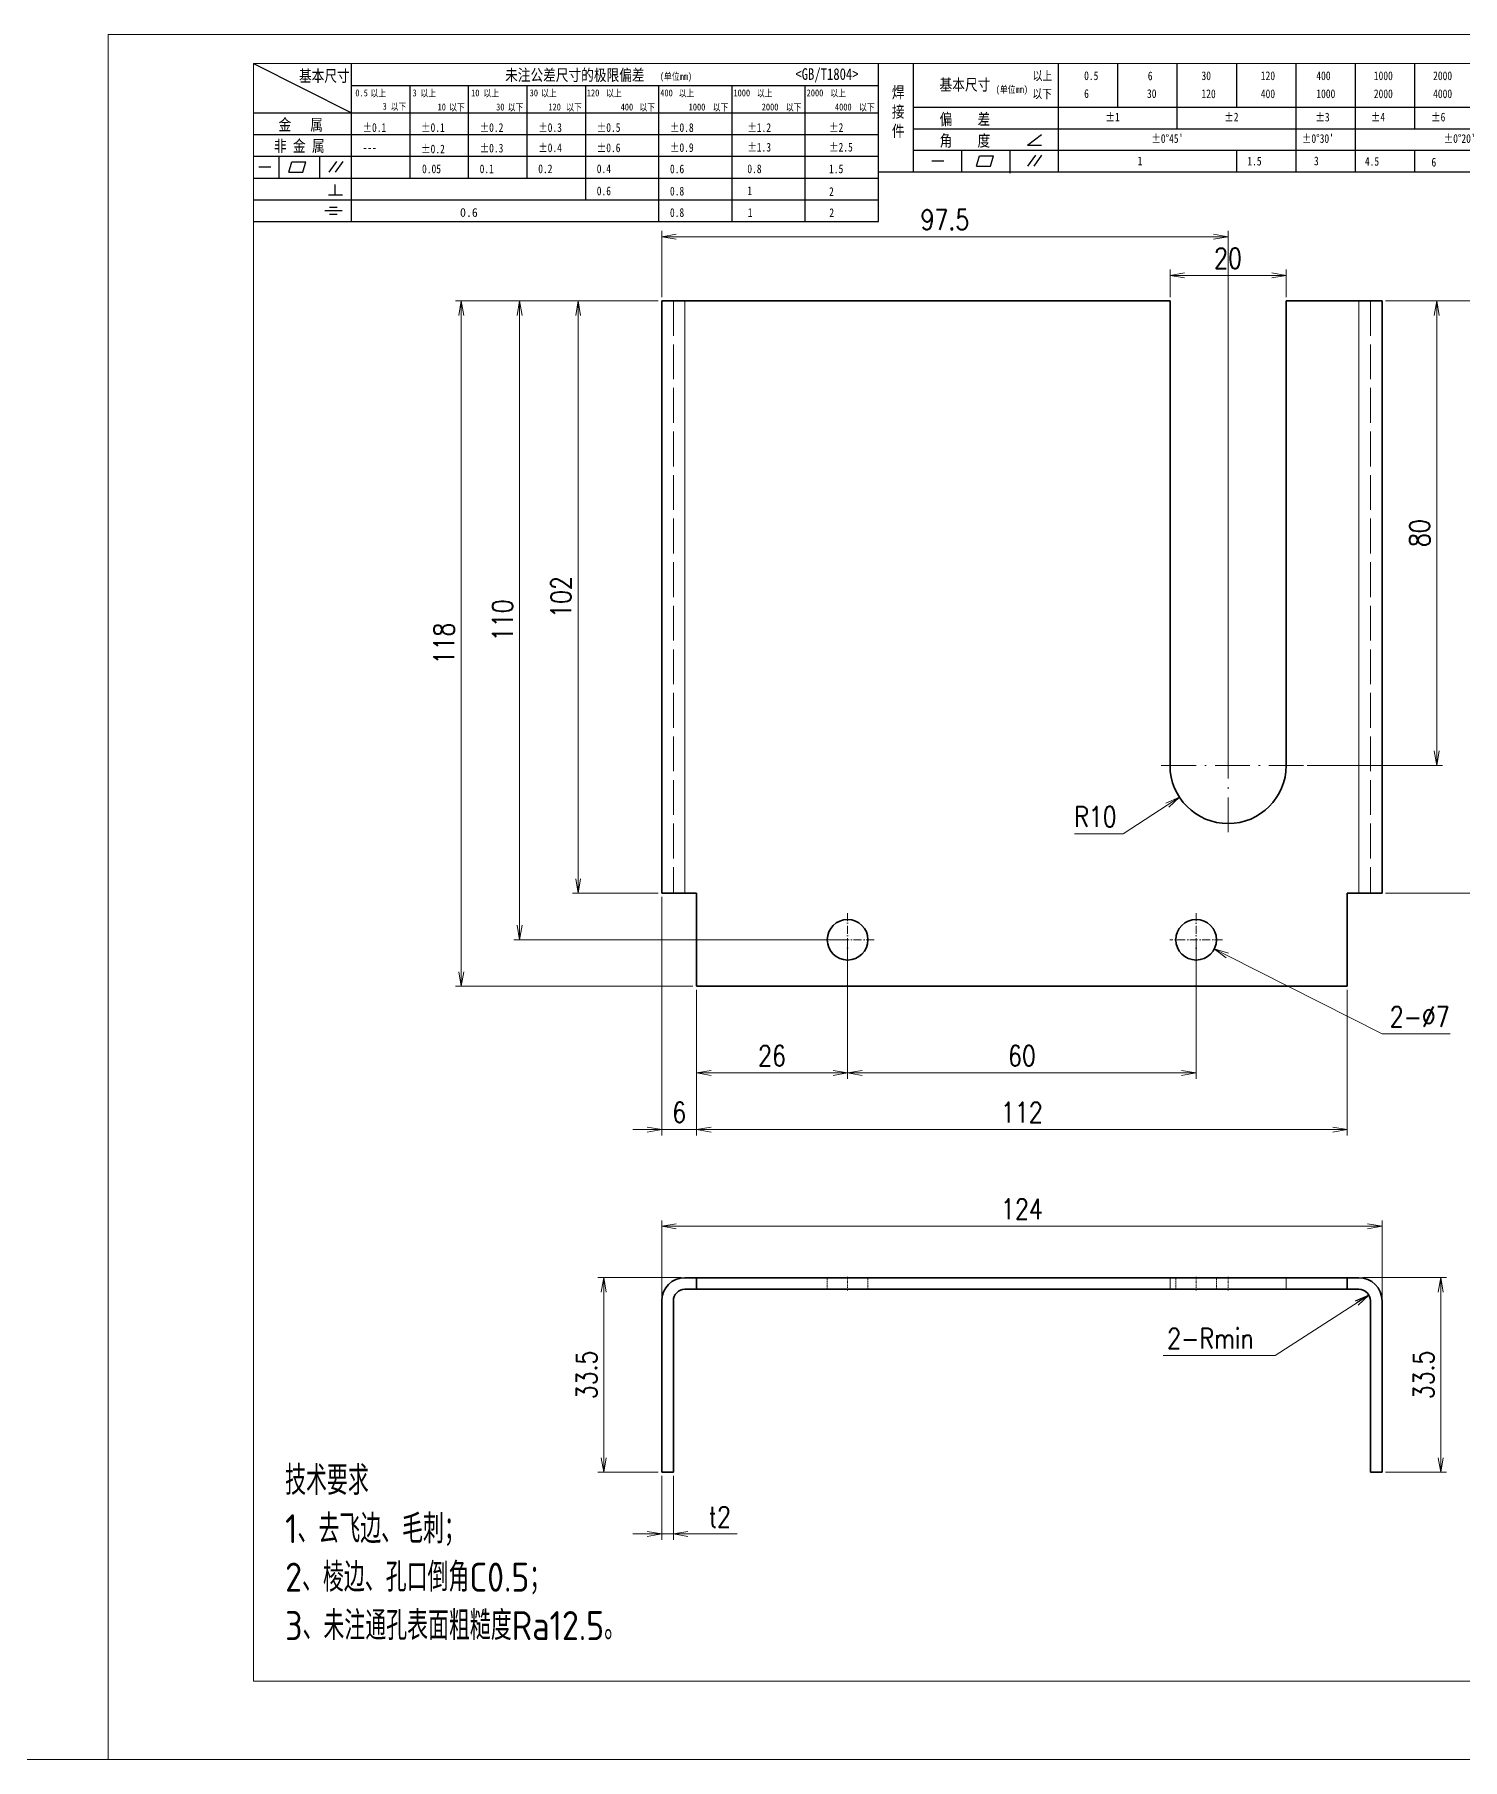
# Model space of a CAD drawing. Header units: millimetres. Extents: x 1333 to 359964, y -52803 to -5704.
# Drawn here: x 173192.4 to 173438.2, y -26401.6 to -26104.6 of the extents above; entities that cross this region are included whole.
import ezdxf

# ---------------------------------------------------------------- set-up
doc = ezdxf.new("R2010")
doc.units = ezdxf.units.MM
doc.header["$LTSCALE"] = 0.5
for name, pattern in [('AM_ISO02W050x2', [3.75, 3, -0.75]), ('AM_ISO08W050x2', [9, 6, -0.75, 1.5, -0.75]), ('DASHDOT', [18.5, 12, -3, 0.5, -3]), ('DASHED', [15, 12, -3])]:
    doc.linetypes.add(name, pattern=pattern)
for name, color, linetype, lineweight in [('中心线', 2, 'AM_ISO08W050x2', 18), ('图框', 7, 'Continuous', 18), ('标注线', 3, 'Continuous', 18), ('粗实线', 7, 'Continuous', 35), ('虚线', 1, 'AM_ISO02W050x2', 18)]:
    doc.layers.add(name, color=color, linetype=linetype, lineweight=lineweight)
doc.layers.add('图\\M+19E79\\M+195B6\\M+18E9A', color=7, linetype='Continuous')
doc.layers.add('打印-禁用', color=7, linetype='Continuous', lineweight=15, plot=False)
doc.styles.add('DIM', font='romans.shx', dxfattribs={"width": 0.8, "bigfont": 'bigfont.shx'})
doc.styles.add('国标', font='simfang.ttf', dxfattribs={"width": 0.8})
doc.styles.add('机械长仿宋', font='gbenor.shx', dxfattribs={"height": 1, "bigfont": 'gbcbig.shx'})
doc.dimstyles.new('DEH 1-1', dxfattribs={"dimtxt": 3.5, "dimasz": 2.5, "dimexe": 1, "dimexo": 0.625, "dimgap": 1.2, "dimtad": 1, "dimtoh": 1, "dimdsep": 46, "dimtxsty": 'DIM', "dimblk": 'OPEN', "dimcen": 0, "dimclrd": 8, "dimclre": 8, "dimclrt": 2, "dimazin": 2, "dimtfac": 0.5, "dimtmove": 0, "dimatfit": 3, "dimldrblk": 'OPEN', "dimfxl": 0, "dimtolj": 2, "dimlwd": 18, "dimlwe": 18, "dimarcsym": 0})
doc.dimstyles.new('DEH 1-1$0', dxfattribs={"dimtxt": 3.5, "dimasz": 2.5, "dimexe": 1, "dimexo": 0.625, "dimgap": 1.2, "dimtad": 1, "dimzin": 9, "dimdsep": 46, "dimtxsty": 'DIM', "dimblk": 'OPEN', "dimcen": 0, "dimclrd": 8, "dimclre": 8, "dimclrt": 2, "dimazin": 2, "dimtfac": 0.5, "dimtmove": 0, "dimatfit": 3, "dimldrblk": 'OPEN', "dimfxl": 0, "dimtolj": 2, "dimlwd": 18, "dimlwe": 18, "dimarcsym": 0})
doc.dimstyles.new('DEH 1-1$3', dxfattribs={"dimtxt": 3.5, "dimasz": 2.5, "dimexe": 1, "dimexo": 0.625, "dimgap": 1.2, "dimtad": 1, "dimtoh": 1, "dimdsep": 46, "dimtxsty": 'DIM', "dimblk": 'OPEN', "dimcen": 0, "dimclrd": 8, "dimclre": 8, "dimclrt": 2, "dimazin": 2, "dimtfac": 0.5, "dimtofl": 0, "dimtmove": 0, "dimatfit": 3, "dimldrblk": 'OPEN', "dimfxl": 0, "dimtolj": 2, "dimlwd": 18, "dimlwe": 18, "dimarcsym": 0})
doc.dimstyles.new('DEH 1-1$4', dxfattribs={"dimtxt": 3.5, "dimasz": 2.5, "dimexe": 1, "dimexo": 0.625, "dimgap": 1.2, "dimtad": 1, "dimtoh": 1, "dimdsep": 46, "dimtxsty": 'DIM', "dimblk": 'OPEN', "dimcen": 0, "dimclrd": 8, "dimclre": 8, "dimclrt": 2, "dimazin": 2, "dimtfac": 0.5, "dimtofl": 0, "dimtmove": 0, "dimatfit": 3, "dimldrblk": 'OPEN', "dimfxl": 0, "dimtolj": 2, "dimlwd": 18, "dimlwe": 18, "dimarcsym": 0})

# ---------------------------------------------------------------- blocks, each defined once
blk = doc.blocks.new('GZDEH零件A3图框V01版')
at = {"layer": '图\\M+19E79\\M+195B6\\M+18E9A', "color": 9}
for p, q in [((2882.49, -1554.46), (2899.37, -1562.92)), ((2899.37, -1581.67), (2899.37, -1554.46)), ((2990.09, -1581.67), (2990.09, -1554.46)), ((2996.09, -1573.08), (2996.09, -1554.46)), ((3021.09, -1561.98), (3021.09, -1554.46)), ((3031.31, -1561.98), (3031.31, -1554.46)), ((3041.53, -1561.98), (3041.53, -1554.46)), ((3051.75, -1561.98), (3051.75, -1554.46)), ((3061.98, -1561.98), (3061.98, -1554.46)), ((3072.2, -1561.98), (3072.2, -1554.46)), ((3082.42, -1561.98), (3082.42, -1554.46)), ((2899.37, -1558.24), (2990.09, -1558.24)), ((2909.45, -1574.17), (2909.45, -1558.24)), ((2919.53, -1574.17), (2919.53, -1558.24)), ((2929.61, -1574.17), (2929.61, -1558.24)), ((2939.69, -1577.92), (2939.69, -1558.24)), ((2952.29, -1581.67), (2952.29, -1558.24)), ((2964.89, -1581.67), (2964.89, -1558.24)), ((2977.49, -1581.67), (2977.49, -1558.24)), ((2996.09, -1561.98), (3113.09, -1561.98)), ((3021.09, -1573.08), (3021.09, -1561.98)), ((3041.53, -1565.68), (3041.53, -1561.98)), ((3061.98, -1573.08), (3061.98, -1561.98)), ((3072.2, -1573.08), (3072.2, -1561.98)), ((3082.42, -1565.68), (3082.42, -1561.98)), ((2882.49, -1562.92), (2990.09, -1562.92)), ((2882.49, -1566.67), (2990.09, -1566.67)), ((2996.09, -1565.68), (3113.09, -1565.68)), ((3015.75, -1568.51), (3018.15, -1566.66)), ((2882.49, -1570.42), (2990.09, -1570.42)), ((2886.92, -1574.12), (2886.92, -1570.42)), ((2893.91, -1574.12), (2893.91, -1570.42)), ((2996.09, -1569.38), (3113.09, -1569.38)), ((3004.42, -1573.08), (3004.42, -1569.38)), ((3006.97, -1572.12), (3007.45, -1570.33)), ((3007.45, -1570.33), (3009.86, -1570.33)), ((3009.39, -1572.12), (3009.86, -1570.33)), ((3012.75, -1573.08), (3012.75, -1569.38)), ((3015.75, -1568.51), (3018.15, -1568.51)), ((3015.81, -1572.12), (3017.15, -1570.26)), ((3016.89, -1572.12), (3018.23, -1570.26)), ((3051.75, -1573.08), (3051.75, -1569.38)), ((3082.42, -1573.08), (3082.42, -1569.48)), ((2883.43, -1572.27), (2885.49, -1572.27)), ((2888.59, -1573.16), (2889.07, -1571.37)), ((2888.59, -1573.16), (2891, -1573.16)), ((2889.07, -1571.37), (2891.48, -1571.37)), ((2891, -1573.16), (2891.48, -1571.37)), ((2895.52, -1573.16), (2896.85, -1571.3)), ((2896.6, -1573.16), (2897.94, -1571.3)), ((2990.09, -1573.08), (3113.09, -1573.08)), ((2999.26, -1571.23), (3001.32, -1571.23)), ((3006.97, -1572.12), (3009.39, -1572.12)), ((3012.75, -1573.33), (3012.75, -1573.08)), ((2882.49, -1574.17), (2990.09, -1574.17)), ((2895.42, -1577.05), (2897.81, -1577.05)), ((2896.58, -1577.05), (2896.58, -1575.28)), ((2882.49, -1577.92), (2990.09, -1577.92)), ((2894.79, -1579.77), (2897.77, -1579.77)), ((2895.57, -1579.17), (2896.92, -1579.17)), ((2882.49, -1581.67), (2990.09, -1581.67)), ((2895.57, -1580.37), (2896.93, -1580.37))]:
    blk.add_line(p, q, dxfattribs=at)
at = {"layer": '图框', "linetype": 'Continuous'}
for p, q in [((2882.49, -1554.46), (2882.49, -1832.96)), ((3272.49, -1554.46), (2882.49, -1554.46)), ((2882.49, -1832.96), (3272.49, -1832.96))]:
    blk.add_line(p, q, dxfattribs=at)
at = {"layer": '打印-禁用', "linetype": 'Continuous'}
for p, q in [((2857.49, -1549.46), (2857.49, -1846.46)), ((3277.49, -1549.46), (2857.49, -1549.46)), ((2857.49, -1846.46), (3277.49, -1846.46))]:
    blk.add_line(p, q, dxfattribs=at)
at = {"layer": '图\\M+19E79\\M+195B6\\M+18E9A', "color": 9, "style": '国标', "width": 0.8}
for s, height, p in [('基本尺寸', 2, (2890.33, -1557.58)), ('未注公差尺寸的极限偏差', 2, (2925.81, -1557.44)), ('<GB/T1804>', 2, (2975.78, -1557.27)), ('以上', 1.5, (3016.64, -1557.33)), ('0.5', 1.5, (3025.49, -1557.3)), ('6', 1.5, (3036.45, -1557.34)), ('30', 1.5, (3045.69, -1557.31)), ('120', 1.5, (3055.91, -1557.31)), ('400', 1.5, (3065.46, -1557.31)), ('1000', 1.5, (3075.36, -1557.31)), ('2000', 1.5, (3085.57, -1557.31)), ('30', 1.2, (2930.04, -1560.11)), ('基本尺寸', 2, (3000.6, -1559.1)), ('以下', 1.5, (3016.58, -1560.43)), ('6', 1.5, (3025.49, -1560.38)), ('30', 1.5, (3036.31, -1560.39)), ('120', 1.5, (3045.69, -1560.41)), ('400', 1.5, (3055.91, -1560.41)), ('1000', 1.5, (3065.46, -1560.41)), ('2000', 1.5, (3075.36, -1560.41)), ('4000', 1.5, (3085.57, -1560.41)), ('金   属', 2, (2886.82, -1565.98)), ('±0.1', 1.5, (2901.27, -1566.23)), ('±0.1', 1.5, (2911.35, -1566.23)), ('±0.2', 1.5, (2921.43, -1566.23)), ('±0.3', 1.5, (2931.51, -1566.23)), ('±0.5', 1.5, (2941.59, -1566.23)), ('±0.8', 1.5, (2954.19, -1566.23)), ('±1.2', 1.5, (2967.51, -1566.23)), ('±2', 1.5, (2981.58, -1566.23)), ('偏    差', 2, (3000.6, -1565.04)), ('±1', 1.5, (3029.16, -1564.42)), ('±2', 1.5, (3049.61, -1564.42)), ('±3', 1.5, (3065.3, -1564.42)), ('±4', 1.5, (3074.85, -1564.42)), ('±6', 1.5, (3085.22, -1564.42)), ('非 金 属', 2, (2886.02, -1569.65)), ('±0.3', 1.5, (2921.43, -1569.77)), ('±0.4', 1.5, (2931.51, -1569.71)), ('±0.6', 1.5, (2941.59, -1569.71)), ('±0.9', 1.5, (2954.19, -1569.68)), ('±1.3', 1.5, (2967.51, -1569.62)), ('±2.5', 1.5, (2981.58, -1569.61)), ('角    度', 2, (3000.6, -1568.74)), ("±0%%D45'", 1.5, (3037.06, -1568.12)), ("±0%%D30'", 1.5, (3062.98, -1568.12)), ("±0%%D20'", 1.5, (3087.38, -1568.12)), ('---', 1.5, (2901.27, -1569.65)), ('±0.2', 1.5, (2911.35, -1569.92)), ('1', 1.5, (3034.69, -1571.98)), ('1.5', 1.5, (3053.59, -1572.01)), ('3', 1.5, (3065.05, -1571.98)), ('4.5', 1.5, (3073.82, -1572.05)), ('6', 1.5, (3085.28, -1572.19)), ('0.1', 1.5, (2921.43, -1573.34)), ('0.2', 1.5, (2931.51, -1573.33)), ('0.4', 1.5, (2941.59, -1573.33)), ('0.6', 1.5, (2954.19, -1573.35)), ('0.8', 1.5, (2967.51, -1573.33)), ('1.5', 1.5, (2981.58, -1573.34)), ('0.6', 1.5, (2941.59, -1577.14)), ('0.8', 1.5, (2954.19, -1577.17)), ('1', 1.5, (2967.51, -1577.12)), ('2', 1.5, (2981.58, -1577.26)), ('0.8', 1.5, (2954.19, -1580.87)), ('1', 1.5, (2967.59, -1580.86)), ('2', 1.5, (2981.62, -1580.89))]:
    blk.add_text(s, height=height, dxfattribs=at).set_placement(p)
at = {"layer": '图\\M+19E79\\M+195B6\\M+18E9A', "color": 9, "lineweight": 15, "style": '国标', "width": 0.8}
for s, p in [('(单位mm)', (2952.44, -1557.27)), ('0.5', (2900.03, -1560.11)), ('以上', (2902.64, -1560.16)), ('3', (2909.88, -1560.11)), ('以上', (2911.25, -1560.16)), ('10', (2919.96, -1560.11)), ('以上', (2922.09, -1560.16)), ('以上', (2932.02, -1560.16)), ('120', (2939.88, -1560.11)), ('以上', (2943.21, -1560.16)), ('400', (2952.52, -1560.11)), ('以上', (2955.68, -1560.16)), ('1000', (2965.12, -1560.11)), ('以上', (2969.16, -1560.16)), ('2000', (2977.72, -1560.11)), ('以上', (2981.8, -1560.16)), ('(单位mm)', (3010.27, -1559.51)), ('3', (2904.73, -1562.41)), ('以下', (2906.1, -1562.46)), ('10', (2914.19, -1562.54)), ('以下', (2916.18, -1562.59)), ('30', (2924.27, -1562.54)), ('以下', (2926.26, -1562.59)), ('120', (2933.26, -1562.54)), ('以下', (2936.34, -1562.59)), ('400', (2945.7, -1562.54)), ('以下', (2948.94, -1562.59)), ('1000', (2957.41, -1562.54)), ('以下', (2961.54, -1562.59)), ('2000', (2969.99, -1562.54)), ('以下', (2974.14, -1562.59)), ('4000', (2982.59, -1562.54)), ('以下', (2986.74, -1562.59))]:
    blk.add_text(s, height=1.2, dxfattribs=at).set_placement(p)
at = {"layer": '图\\M+19E79\\M+195B6\\M+18E9A', "color": 9, "lineweight": 13, "style": '国标'}
blk.add_text('0.6', height=1.5, dxfattribs=at).set_placement((2918.05, -1580.85))
at = {"layer": '图\\M+19E79\\M+195B6\\M+18E9A', "color": 9, "style": '国标'}
for s, insert, char_height, width, attachment_point in [('焊\\P接\\P件', (2992.39, -1558.41), 2, 3.1877, 1), ('0.05', (2911.51, -1573.37), 1.5, 5.1982, 7)]:
    blk.add_mtext(s, dxfattribs=dict(at, insert=insert, char_height=char_height, width=width, attachment_point=attachment_point))
blk = doc.blocks.new('DEH A3')
at = {"layer": '图框'}
blk.add_blockref('GZDEH零件A3图框V01版', (-2857.49, 1846.46), dxfattribs=at)
blk = doc.blocks.new('_Open')
at = {"color": 0, "linetype": 'ByBlock', "lineweight": -2}
for p, q in [((-1, 0.17), (0, 0)), ((-1, -0.17), (0, 0)), ((0, 0), (-1, 0))]:
    blk.add_line(p, q, dxfattribs=at)
blk = doc.blocks.new('*D230')
at = {"layer": 'Defpoints', "color": 0, "transparency": 16777216}
for p in [(173304.36, -26318.59), (173290.38, -26352.09), (173300.36, -26352.09)]:
    blk.add_point(p, dxfattribs=at)
at = {"layer": '标注线', "color": 8, "lineweight": 18, "transparency": 16777216}
for p, q in [((173303.73, -26318.59), (173289.38, -26318.59)), ((173290.38, -26321.09), (173290.38, -26349.59)), ((173299.73, -26352.09), (173289.38, -26352.09))]:
    blk.add_line(p, q, dxfattribs=at)
at = {"layer": '标注线', "color": 8, "lineweight": 18, "transparency": 16777216, "xscale": 2.5, "yscale": 2.5, "zscale": 2.5}
for p, rotation in [((173290.38, -26318.59), 90), ((173290.38, -26352.09), 270)]:
    blk.add_blockref('_Open', p, dxfattribs=dict(at, rotation=rotation))
at = {"layer": '标注线', "color": 2, "transparency": 16777216, "insert": (173287.43, -26335.34), "char_height": 3.5, "attachment_point": 5, "rotation": 90, "style": 'DIM'}
blk.add_mtext('\\A2;33.5', dxfattribs=at)
blk = doc.blocks.new('*D231')
at = {"layer": 'Defpoints', "color": 0, "transparency": 16777216}
for p in [(173300.36, -26352.09), (173302.36, -26352.09), (173302.36, -26362.72)]:
    blk.add_point(p, dxfattribs=at)
at = {"layer": '标注线', "color": 8, "lineweight": 18, "transparency": 16777216}
for p, q in [((173300.36, -26352.72), (173300.36, -26363.72)), ((173302.36, -26352.72), (173302.36, -26363.72)), ((173297.86, -26362.72), (173295.36, -26362.72)), ((173300.36, -26362.72), (173302.36, -26362.72)), ((173304.86, -26362.72), (173313.36, -26362.72))]:
    blk.add_line(p, q, dxfattribs=at)
at = {"layer": '标注线', "color": 8, "lineweight": 18, "transparency": 16777216, "xscale": 2.5, "yscale": 2.5, "zscale": 2.5}
blk.add_blockref('_Open', (173300.36, -26362.72), dxfattribs=at)
at = {"layer": '标注线', "color": 8, "lineweight": 18, "transparency": 16777216, "xscale": 2.5, "yscale": 2.5, "zscale": 2.5, "rotation": 180}
blk.add_blockref('_Open', (173302.36, -26362.72), dxfattribs=at)
at = {"layer": '标注线', "color": 2, "transparency": 16777216, "insert": (173310.36, -26359.77), "char_height": 3.5, "attachment_point": 5, "style": 'DIM'}
blk.add_mtext('\\A2;t2', dxfattribs=at)
blk = doc.blocks.new('*D232')
at = {"layer": 'Defpoints', "color": 0, "transparency": 16777216}
for p in [(173424.36, -26309.74), (173300.36, -26322.59), (173424.36, -26322.59)]:
    blk.add_point(p, dxfattribs=at)
at = {"layer": '标注线', "color": 8, "lineweight": 18, "transparency": 16777216}
for p, q in [((173300.36, -26321.97), (173300.36, -26308.74)), ((173302.86, -26309.74), (173421.86, -26309.74)), ((173424.36, -26321.97), (173424.36, -26308.74))]:
    blk.add_line(p, q, dxfattribs=at)
at = {"layer": '标注线', "color": 8, "lineweight": 18, "transparency": 16777216, "xscale": 2.5, "yscale": 2.5, "zscale": 2.5, "rotation": 180}
blk.add_blockref('_Open', (173300.36, -26309.74), dxfattribs=at)
at = {"layer": '标注线', "color": 8, "lineweight": 18, "transparency": 16777216, "xscale": 2.5, "yscale": 2.5, "zscale": 2.5}
blk.add_blockref('_Open', (173424.36, -26309.74), dxfattribs=at)
at = {"layer": '标注线', "color": 2, "transparency": 16777216, "insert": (173362.36, -26306.79), "char_height": 3.5, "attachment_point": 5, "style": 'DIM'}
blk.add_mtext('\\A2;124', dxfattribs=at)
blk = doc.blocks.new('*D233')
at = {"layer": 'Defpoints', "color": 0, "transparency": 16777216}
for p in [(173420.36, -26318.59), (173424.36, -26352.09), (173434.47, -26352.09)]:
    blk.add_point(p, dxfattribs=at)
at = {"layer": '标注线', "color": 8, "lineweight": 18, "transparency": 16777216}
for p, q in [((173420.98, -26318.59), (173435.47, -26318.59)), ((173434.47, -26321.09), (173434.47, -26349.59)), ((173424.98, -26352.09), (173435.47, -26352.09))]:
    blk.add_line(p, q, dxfattribs=at)
at = {"layer": '标注线', "color": 8, "lineweight": 18, "transparency": 16777216, "xscale": 2.5, "yscale": 2.5, "zscale": 2.5}
for p, rotation in [((173434.47, -26318.59), 90), ((173434.47, -26352.09), 270)]:
    blk.add_blockref('_Open', p, dxfattribs=dict(at, rotation=rotation))
at = {"layer": '标注线', "color": 2, "transparency": 16777216, "insert": (173431.52, -26335.34), "char_height": 3.5, "attachment_point": 5, "rotation": 90, "style": 'DIM'}
blk.add_mtext('\\A2;33.5', dxfattribs=at)
blk = doc.blocks.new('*D234')
at = {"layer": 'Defpoints', "color": 0, "transparency": 16777216}
for p in [(173285.98, -26150.41), (173300.36, -26150.41), (173300.36, -26252.41)]:
    blk.add_point(p, dxfattribs=at)
at = {"layer": '标注线', "color": 8, "lineweight": 18, "transparency": 16777216}
for p, q in [((173299.73, -26150.41), (173284.98, -26150.41)), ((173285.98, -26249.91), (173285.98, -26152.91)), ((173299.73, -26252.41), (173284.98, -26252.41))]:
    blk.add_line(p, q, dxfattribs=at)
at = {"layer": '标注线', "color": 8, "lineweight": 18, "transparency": 16777216, "xscale": 2.5, "yscale": 2.5, "zscale": 2.5}
for p, rotation in [((173285.98, -26150.41), 90), ((173285.98, -26252.41), 270)]:
    blk.add_blockref('_Open', p, dxfattribs=dict(at, rotation=rotation))
at = {"layer": '标注线', "color": 2, "transparency": 16777216, "insert": (173283.03, -26201.41), "char_height": 3.5, "attachment_point": 5, "rotation": 90, "style": 'DIM'}
blk.add_mtext('\\A2;102', dxfattribs=at)
blk = doc.blocks.new('*D235')
at = {"layer": 'Defpoints', "color": 0, "transparency": 16777216}
for p in [(173275.9, -26150.41), (173299.73, -26150.41), (173332.36, -26260.41)]:
    blk.add_point(p, dxfattribs=at)
at = {"layer": '标注线', "color": 8, "lineweight": 18, "transparency": 16777216}
for p, q in [((173299.11, -26150.41), (173274.9, -26150.41)), ((173275.9, -26257.91), (173275.9, -26152.91)), ((173331.73, -26260.41), (173274.9, -26260.41))]:
    blk.add_line(p, q, dxfattribs=at)
at = {"layer": '标注线', "color": 8, "lineweight": 18, "transparency": 16777216, "xscale": 2.5, "yscale": 2.5, "zscale": 2.5}
for p, rotation in [((173275.9, -26150.41), 90), ((173275.9, -26260.41), 270)]:
    blk.add_blockref('_Open', p, dxfattribs=dict(at, rotation=rotation))
at = {"layer": '标注线', "color": 2, "transparency": 16777216, "insert": (173272.95, -26205.41), "char_height": 3.5, "attachment_point": 5, "rotation": 90, "style": 'DIM'}
blk.add_mtext('\\A2;110', dxfattribs=at)
blk = doc.blocks.new('*D236')
at = {"layer": 'Defpoints', "color": 0, "transparency": 16777216}
for p in [(173265.84, -26150.41), (173300.36, -26150.41), (173306.36, -26268.41)]:
    blk.add_point(p, dxfattribs=at)
at = {"layer": '标注线', "color": 8, "lineweight": 18, "transparency": 16777216}
for p, q in [((173299.73, -26150.41), (173264.84, -26150.41)), ((173265.84, -26265.91), (173265.84, -26152.91)), ((173305.73, -26268.41), (173264.84, -26268.41))]:
    blk.add_line(p, q, dxfattribs=at)
at = {"layer": '标注线', "color": 8, "lineweight": 18, "transparency": 16777216, "xscale": 2.5, "yscale": 2.5, "zscale": 2.5}
for p, rotation in [((173265.84, -26150.41), 90), ((173265.84, -26268.41), 270)]:
    blk.add_blockref('_Open', p, dxfattribs=dict(at, rotation=rotation))
at = {"layer": '标注线', "color": 2, "transparency": 16777216, "insert": (173262.89, -26209.41), "char_height": 3.5, "attachment_point": 5, "rotation": 90, "style": 'DIM'}
blk.add_mtext('\\A2;118', dxfattribs=at)
blk = doc.blocks.new('*D237')
at = {"layer": 'Defpoints', "color": 0, "transparency": 16777216}
for p in [(173332.36, -26260.41), (173306.36, -26268.41), (173306.36, -26283.34)]:
    blk.add_point(p, dxfattribs=at)
at = {"layer": '标注线', "color": 8, "lineweight": 18, "transparency": 16777216}
for p, q in [((173332.36, -26261.03), (173332.36, -26284.34)), ((173306.36, -26269.03), (173306.36, -26284.34)), ((173329.86, -26283.34), (173308.86, -26283.34))]:
    blk.add_line(p, q, dxfattribs=at)
at = {"layer": '标注线', "color": 8, "lineweight": 18, "transparency": 16777216, "xscale": 2.5, "yscale": 2.5, "zscale": 2.5, "rotation": 180}
blk.add_blockref('_Open', (173306.36, -26283.34), dxfattribs=at)
at = {"layer": '标注线', "color": 8, "lineweight": 18, "transparency": 16777216, "xscale": 2.5, "yscale": 2.5, "zscale": 2.5}
blk.add_blockref('_Open', (173332.36, -26283.34), dxfattribs=at)
at = {"layer": '标注线', "color": 2, "transparency": 16777216, "insert": (173319.36, -26280.39), "char_height": 3.5, "attachment_point": 5, "style": 'DIM'}
blk.add_mtext('\\A2;26', dxfattribs=at)
blk = doc.blocks.new('*D238')
at = {"layer": 'Defpoints', "color": 0, "transparency": 16777216}
for p in [(173300.36, -26252.41), (173306.36, -26268.41), (173300.36, -26293.09)]:
    blk.add_point(p, dxfattribs=at)
at = {"layer": '标注线', "color": 8, "lineweight": 18, "transparency": 16777216}
for p, q in [((173300.36, -26253.03), (173300.36, -26294.09)), ((173306.36, -26269.03), (173306.36, -26294.09)), ((173297.86, -26293.09), (173295.36, -26293.09)), ((173306.36, -26293.09), (173300.36, -26293.09)), ((173308.86, -26293.09), (173311.36, -26293.09))]:
    blk.add_line(p, q, dxfattribs=at)
at = {"layer": '标注线', "color": 8, "lineweight": 18, "transparency": 16777216, "xscale": 2.5, "yscale": 2.5, "zscale": 2.5}
blk.add_blockref('_Open', (173300.36, -26293.09), dxfattribs=at)
at = {"layer": '标注线', "color": 8, "lineweight": 18, "transparency": 16777216, "xscale": 2.5, "yscale": 2.5, "zscale": 2.5, "rotation": 180}
blk.add_blockref('_Open', (173306.36, -26293.09), dxfattribs=at)
at = {"layer": '标注线', "color": 2, "transparency": 16777216, "insert": (173303.36, -26290.14), "char_height": 3.5, "attachment_point": 5, "style": 'DIM'}
blk.add_mtext('\\A2;6', dxfattribs=at)
blk = doc.blocks.new('*D239')
at = {"layer": 'Defpoints', "color": 0, "transparency": 16777216}
for p in [(173332.36, -26260.41), (173392.36, -26260.41), (173392.36, -26283.34)]:
    blk.add_point(p, dxfattribs=at)
at = {"layer": '标注线', "color": 8, "lineweight": 18, "transparency": 16777216}
for p, q in [((173332.36, -26261.03), (173332.36, -26284.34)), ((173392.36, -26261.03), (173392.36, -26284.34)), ((173334.86, -26283.34), (173389.86, -26283.34))]:
    blk.add_line(p, q, dxfattribs=at)
at = {"layer": '标注线', "color": 8, "lineweight": 18, "transparency": 16777216, "xscale": 2.5, "yscale": 2.5, "zscale": 2.5, "rotation": 180}
blk.add_blockref('_Open', (173332.36, -26283.34), dxfattribs=at)
at = {"layer": '标注线', "color": 8, "lineweight": 18, "transparency": 16777216, "xscale": 2.5, "yscale": 2.5, "zscale": 2.5}
blk.add_blockref('_Open', (173392.36, -26283.34), dxfattribs=at)
at = {"layer": '标注线', "color": 2, "transparency": 16777216, "insert": (173362.36, -26280.39), "char_height": 3.5, "attachment_point": 5, "style": 'DIM'}
blk.add_mtext('\\A2;60', dxfattribs=at)
blk = doc.blocks.new('*D240')
at = {"layer": 'Defpoints', "color": 0, "transparency": 16777216}
for p in [(173306.36, -26268.41), (173418.36, -26268.41), (173418.36, -26293.09)]:
    blk.add_point(p, dxfattribs=at)
at = {"layer": '标注线', "color": 8, "lineweight": 18, "transparency": 16777216}
for p, q in [((173306.36, -26269.03), (173306.36, -26294.09)), ((173418.36, -26269.03), (173418.36, -26294.09)), ((173308.86, -26293.09), (173415.86, -26293.09))]:
    blk.add_line(p, q, dxfattribs=at)
at = {"layer": '标注线', "color": 8, "lineweight": 18, "transparency": 16777216, "xscale": 2.5, "yscale": 2.5, "zscale": 2.5, "rotation": 180}
blk.add_blockref('_Open', (173306.36, -26293.09), dxfattribs=at)
at = {"layer": '标注线', "color": 8, "lineweight": 18, "transparency": 16777216, "xscale": 2.5, "yscale": 2.5, "zscale": 2.5}
blk.add_blockref('_Open', (173418.36, -26293.09), dxfattribs=at)
at = {"layer": '标注线', "color": 2, "transparency": 16777216, "insert": (173362.36, -26290.14), "char_height": 3.5, "attachment_point": 5, "style": 'DIM'}
blk.add_mtext('\\A2;112', dxfattribs=at)
blk = doc.blocks.new('*D241')
at = {"layer": 'Defpoints', "color": 0, "transparency": 16777216}
for p in [(173424.36, -26150.41), (173446.04, -26150.41), (173424.36, -26252.41)]:
    blk.add_point(p, dxfattribs=at)
at = {"layer": '标注线', "color": 8, "lineweight": 18, "transparency": 16777216}
for p, q in [((173424.98, -26150.41), (173447.04, -26150.41)), ((173446.04, -26249.91), (173446.04, -26152.91)), ((173424.98, -26252.41), (173447.04, -26252.41))]:
    blk.add_line(p, q, dxfattribs=at)
at = {"layer": '标注线', "color": 8, "lineweight": 18, "transparency": 16777216, "xscale": 2.5, "yscale": 2.5, "zscale": 2.5}
for p, rotation in [((173446.04, -26150.41), 90), ((173446.04, -26252.41), 270)]:
    blk.add_blockref('_Open', p, dxfattribs=dict(at, rotation=rotation))
at = {"layer": '标注线', "color": 2, "transparency": 16777216, "insert": (173443.09, -26201.41), "char_height": 3.5, "attachment_point": 5, "rotation": 90, "style": 'DIM'}
blk.add_mtext('\\A2;102', dxfattribs=at)
blk = doc.blocks.new('*D193')
at = {"layer": 'Defpoints', "color": 0, "transparency": 16777216}
for p in [(173424.36, -26150.41), (173433.77, -26150.41), (173410.86, -26230.41)]:
    blk.add_point(p, dxfattribs=at)
at = {"layer": '标注线', "color": 8, "lineweight": 18, "transparency": 16777216}
for p, q in [((173424.98, -26150.41), (173434.77, -26150.41)), ((173433.77, -26227.91), (173433.77, -26152.91)), ((173411.48, -26230.41), (173434.77, -26230.41))]:
    blk.add_line(p, q, dxfattribs=at)
at = {"layer": '标注线', "color": 8, "lineweight": 18, "transparency": 16777216, "xscale": 2.5, "yscale": 2.5, "zscale": 2.5}
for p, rotation in [((173433.77, -26150.41), 90), ((173433.77, -26230.41), 270)]:
    blk.add_blockref('_Open', p, dxfattribs=dict(at, rotation=rotation))
at = {"layer": '标注线', "color": 2, "transparency": 16777216, "insert": (173430.82, -26190.41), "char_height": 3.5, "attachment_point": 5, "rotation": 90, "style": 'DIM'}
blk.add_mtext('\\A2;80', dxfattribs=at)
blk = doc.blocks.new('*D194')
at = {"layer": 'Defpoints', "color": 0, "transparency": 16777216}
for p in [(173300.36, -26139.38), (173300.36, -26150.41), (173397.86, -26230.41)]:
    blk.add_point(p, dxfattribs=at)
at = {"layer": '标注线', "color": 8, "lineweight": 18, "transparency": 16777216}
for p, q in [((173300.36, -26149.78), (173300.36, -26138.38)), ((173397.86, -26229.78), (173397.86, -26138.38)), ((173395.36, -26139.38), (173302.86, -26139.38))]:
    blk.add_line(p, q, dxfattribs=at)
at = {"layer": '标注线', "color": 8, "lineweight": 18, "transparency": 16777216, "xscale": 2.5, "yscale": 2.5, "zscale": 2.5, "rotation": 180}
blk.add_blockref('_Open', (173300.36, -26139.38), dxfattribs=at)
at = {"layer": '标注线', "color": 8, "lineweight": 18, "transparency": 16777216, "xscale": 2.5, "yscale": 2.5, "zscale": 2.5}
blk.add_blockref('_Open', (173397.86, -26139.38), dxfattribs=at)
at = {"layer": '标注线', "color": 2, "transparency": 16777216, "insert": (173349.11, -26136.43), "char_height": 3.5, "attachment_point": 5, "style": 'DIM'}
blk.add_mtext('\\A2;97.5', dxfattribs=at)
blk = doc.blocks.new('*D195')
at = {"layer": 'Defpoints', "color": 0, "transparency": 16777216}
for p in [(173407.86, -26146.02), (173387.86, -26150.41), (173407.86, -26150.41)]:
    blk.add_point(p, dxfattribs=at)
at = {"layer": '标注线', "color": 8, "lineweight": 18, "transparency": 16777216}
for p, q in [((173387.86, -26149.78), (173387.86, -26145.02)), ((173390.36, -26146.02), (173405.36, -26146.02)), ((173407.86, -26149.78), (173407.86, -26145.02))]:
    blk.add_line(p, q, dxfattribs=at)
at = {"layer": '标注线', "color": 8, "lineweight": 18, "transparency": 16777216, "xscale": 2.5, "yscale": 2.5, "zscale": 2.5, "rotation": 180}
blk.add_blockref('_Open', (173387.86, -26146.02), dxfattribs=at)
at = {"layer": '标注线', "color": 8, "lineweight": 18, "transparency": 16777216, "xscale": 2.5, "yscale": 2.5, "zscale": 2.5}
blk.add_blockref('_Open', (173407.86, -26146.02), dxfattribs=at)
at = {"layer": '标注线', "color": 2, "transparency": 16777216, "insert": (173397.86, -26143.07), "char_height": 3.5, "attachment_point": 5, "style": 'DIM'}
blk.add_mtext('\\A2;20', dxfattribs=at)
blk = doc.blocks.new('*D196')
at = {"layer": 'Defpoints', "color": 0, "transparency": 16777216}
for p in [(173397.86, -26230.41), (173389.49, -26235.88)]:
    blk.add_point(p, dxfattribs=at)
at = {"layer": '标注线', "color": 8, "lineweight": 18, "transparency": 16777216}
for p, q in [((173379.82, -26242.19), (173387.39, -26237.24)), ((173371.42, -26242.19), (173379.82, -26242.19))]:
    blk.add_line(p, q, dxfattribs=at)
at = {"layer": '标注线', "color": 8, "lineweight": 18, "transparency": 16777216, "xscale": 2.5, "yscale": 2.5, "zscale": 2.5, "rotation": 33.14798169988695}
blk.add_blockref('_Open', (173389.49, -26235.88), dxfattribs=at)
at = {"layer": '标注线', "color": 2, "transparency": 16777216, "insert": (173375.02, -26239.24), "char_height": 3.5, "attachment_point": 5, "style": 'DIM'}
blk.add_mtext('\\A2;R10', dxfattribs=at)
blk = doc.blocks.new('*D197')
at = {"layer": 'Defpoints', "color": 0, "transparency": 16777216}
for p in [(173389.23, -26258.83), (173395.48, -26261.99)]:
    blk.add_point(p, dxfattribs=at)
at = {"layer": '标注线', "color": 8, "lineweight": 18, "transparency": 16777216}
for p, q in [((173424.38, -26276.6), (173397.71, -26263.12)), ((173436.11, -26276.6), (173424.38, -26276.6))]:
    blk.add_line(p, q, dxfattribs=at)
at = {"layer": '标注线', "color": 8, "lineweight": 18, "transparency": 16777216, "xscale": 2.5, "yscale": 2.5, "zscale": 2.5, "rotation": 153.171593499966}
blk.add_blockref('_Open', (173395.48, -26261.99), dxfattribs=at)
at = {"layer": '标注线', "color": 2, "transparency": 16777216, "insert": (173430.85, -26273.65), "char_height": 3.5, "attachment_point": 5, "style": 'DIM'}
blk.add_mtext('\\A2;2-%%c7', dxfattribs=at)

msp = doc.modelspace()

# ---------------------------------------------------------------- linework, layer by layer
at = {"color": 7, "lineweight": 13}
for p, q in [((173304.358, -26252.41), (173304.358, -26150.41)), ((173420.358, -26150.41), (173420.358, -26252.41))]:
    msp.add_line(p, q, dxfattribs=at)
at = {"layer": '中心线', "linetype": 'DASHDOT', "lineweight": 13}
for p, q in [((173397.858, -26217.41), (173397.858, -26243.41)), ((173410.858, -26230.41), (173384.858, -26230.41))]:
    msp.add_line(p, q, dxfattribs=at)
at = {"layer": '中心线', "linetype": 'DASHDOT', "lineweight": 13, "ltscale": 0.2275}
for p, q in [((173332.358, -26255.86), (173332.358, -26264.96)), ((173392.358, -26255.86), (173392.358, -26264.96)), ((173336.908, -26260.41), (173327.808, -26260.41)), ((173396.908, -26260.41), (173387.808, -26260.41))]:
    msp.add_line(p, q, dxfattribs=at)
at = {"layer": '中心线', "linetype": 'DASHDOT', "lineweight": 13, "ltscale": 0.06}
for p, q in [((173332.358, -26320.791), (173332.358, -26318.391)), ((173392.358, -26320.791), (173392.358, -26318.391)), ((173397.858, -26320.791), (173397.858, -26318.391))]:
    msp.add_line(p, q, dxfattribs=at)
at = {"layer": '标注线'}
msp.add_line((160574.502, -26401.55), (179981.94, -26401.55), dxfattribs=at)
at = {"layer": '粗实线', "lineweight": 35}
for p, q in [((173300.358, -26150.41), (173300.358, -26252.41)), ((173387.858, -26150.41), (173304.358, -26150.41)), ((173387.858, -26230.41), (173387.858, -26150.41)), ((173407.858, -26150.41), (173407.858, -26230.41)), ((173424.358, -26150.41), (173424.358, -26252.41)), ((173418.358, -26268.41), (173306.358, -26268.41)), ((173418.358, -26318.591), (173306.358, -26318.591)), ((173300.358, -26352.091), (173300.358, -26322.591)), ((173302.358, -26352.091), (173302.358, -26322.591)), ((173306.358, -26320.591), (173418.358, -26320.591)), ((173422.358, -26352.091), (173422.358, -26322.591)), ((173424.358, -26352.091), (173424.358, -26322.591))]:
    msp.add_line(p, q, dxfattribs=at)
at = {"layer": '粗实线', "lineweight": 35, "ltscale": 0.1}
for p, q in [((173300.358, -26150.41), (173304.358, -26150.41)), ((173420.358, -26150.41), (173424.358, -26150.41)), ((173300.358, -26252.41), (173304.358, -26252.41)), ((173420.358, -26252.41), (173424.358, -26252.41))]:
    msp.add_line(p, q, dxfattribs=at)
at = {"layer": '粗实线', "lineweight": 35, "ltscale": 0.3125}
msp.add_line((173420.358, -26150.41), (173407.858, -26150.41), dxfattribs=at)
at = {"layer": '粗实线', "lineweight": 35, "ltscale": 0.05}
for p, q in [((173306.358, -26252.41), (173304.358, -26252.41)), ((173420.358, -26252.41), (173418.358, -26252.41)), ((173306.358, -26318.591), (173304.358, -26318.591)), ((173306.358, -26318.591), (173306.358, -26320.591)), ((173420.358, -26318.591), (173418.358, -26318.591)), ((173418.358, -26318.591), (173418.358, -26320.591)), ((173304.358, -26320.591), (173306.358, -26320.591)), ((173418.358, -26320.591), (173420.358, -26320.591)), ((173300.358, -26352.091), (173302.358, -26352.091)), ((173422.358, -26352.091), (173424.358, -26352.091))]:
    msp.add_line(p, q, dxfattribs=at)
at = {"layer": '粗实线', "lineweight": 35, "ltscale": 0.4}
for p, q in [((173306.358, -26268.41), (173306.358, -26252.41)), ((173418.358, -26252.41), (173418.358, -26268.41))]:
    msp.add_line(p, q, dxfattribs=at)
at = {"layer": '粗实线', "lineweight": 35}
for centre in [(173332.358, -26260.41), (173392.358, -26260.41)]:
    msp.add_circle(centre, 3.5, dxfattribs=at)
for centre, radius, start, end in [((173397.858, -26230.41), 10, 180, 0), ((173304.358, -26322.591), 4, 90, 180), ((173420.358, -26322.591), 4, 0, 90), ((173304.358, -26322.591), 2, 90, 180), ((173420.358, -26322.591), 2, 0, 90)]:
    msp.add_arc(centre, radius, start, end, dxfattribs=at)
at = {"layer": '虚线', "linetype": 'DASHED', "lineweight": 13}
for p, q in [((173302.358, -26150.41), (173302.358, -26252.41)), ((173304.358, -26150.41), (173304.358, -26252.41)), ((173420.358, -26252.41), (173420.358, -26150.41)), ((173422.358, -26150.41), (173422.358, -26252.41))]:
    msp.add_line(p, q, dxfattribs=at)
at = {"layer": '虚线', "linetype": 'DASHED', "lineweight": 13, "ltscale": 0.05}
for p, q in [((173328.858, -26320.591), (173328.858, -26318.591)), ((173335.858, -26320.591), (173335.858, -26318.591)), ((173387.858, -26318.591), (173387.858, -26320.591)), ((173388.858, -26320.591), (173388.858, -26318.591)), ((173395.858, -26320.591), (173395.858, -26318.591)), ((173407.858, -26318.591), (173407.858, -26320.591))]:
    msp.add_line(p, q, dxfattribs=at)

# ---------------------------------------------------------------- block references
at = {"layer": '图框'}
msp.add_blockref('DEH A3', (173205.076, -26401.55), dxfattribs=at)

# ---------------------------------------------------------------- texts
at = {"layer": '标注线', "color": 2, "insert": (173402.253, -26330.812), "char_height": 3.5, "attachment_point": 9, "style": 'DIM'}
msp.add_mtext('2-\\A2;Rmin', dxfattribs=at)
at = {"layer": '标注线', "color": 2, "insert": (173235.531, -26380.994), "char_height": 5, "width": 114.82461, "attachment_point": 7, "style": '机械长仿宋'}
msp.add_mtext('\\A2;技术要求\\P1、去飞边、毛刺；\\P2、棱边、孔口倒角C0.5；\\P3、未注通孔表面粗糙度Ra12.5。', dxfattribs=at)

# ---------------------------------------------------------------- dimensions: what is measured, and where the dimension line sits
at = {"layer": '标注线'}
dim = msp.add_linear_dim(base=(173300.358, -26139.377), p1=(173397.858, -26230.41), p2=(173300.358, -26150.41), dimstyle='DEH 1-1$0', dxfattribs=at)
dim.commit()
dim.dimension.update_dxf_attribs({"geometry": '*D194', "text_midpoint": (173349.108, -26139.377), "dimtype": 160})
for base, p1, p2, picture, middle in [((173407.858, -26146.016), (173387.858, -26150.41), (173407.858, -26150.41), '*D195', (173397.858, -26143.066)), ((173300.358, -26293.088), (173306.358, -26268.41), (173300.358, -26252.41), '*D238', (173303.358, -26290.138)), ((173306.358, -26283.336), (173332.358, -26260.41), (173306.358, -26268.41), '*D237', (173319.358, -26280.386)), ((173392.358, -26283.336), (173332.358, -26260.41), (173392.358, -26260.41), '*D239', (173362.358, -26280.386)), ((173418.358, -26293.088), (173306.358, -26268.41), (173418.358, -26268.41), '*D240', (173362.358, -26290.138)), ((173424.358, -26309.736), (173300.358, -26322.591), (173424.358, -26322.591), '*D232', (173362.358, -26306.786))]:
    dim = msp.add_linear_dim(base=base, p1=p1, p2=p2, dimstyle='DEH 1-1$0', dxfattribs=at)
    dim.commit()
    dim.dimension.update_dxf_attribs({"geometry": picture, "text_midpoint": middle})
for base, p1, p2, picture, middle in [((173265.836, -26150.41), (173306.358, -26268.41), (173300.358, -26150.41), '*D236', (173262.886, -26209.41)), ((173275.903, -26150.41), (173332.358, -26260.41), (173299.733, -26150.41), '*D235', (173272.953, -26205.41)), ((173285.983, -26150.41), (173300.358, -26252.41), (173300.358, -26150.41), '*D234', (173283.033, -26201.41)), ((173433.765, -26150.41), (173410.858, -26230.41), (173424.358, -26150.41), '*D193', (173430.815, -26190.41)), ((173446.04, -26150.41), (173424.358, -26252.41), (173424.358, -26150.41), '*D241', (173443.09, -26201.41)), ((173290.382, -26352.091), (173304.358, -26318.591), (173300.358, -26352.091), '*D230', (173287.432, -26335.341)), ((173434.474, -26352.091), (173420.358, -26318.591), (173424.358, -26352.091), '*D233', (173431.524, -26335.341))]:
    dim = msp.add_linear_dim(base=base, p1=p1, p2=p2, angle=90, dimstyle='DEH 1-1$0', dxfattribs=at)
    dim.commit()
    dim.dimension.update_dxf_attribs({"geometry": picture, "text_midpoint": middle})
dim = msp.add_radius_dim(center=(173397.858, -26230.41), mpoint=(173389.486, -26235.878), dimstyle='DEH 1-1$4', dxfattribs=at)
dim.commit()
dim.dimension.update_dxf_attribs({"geometry": '*D196', "text_midpoint": (173375.022, -26242.189), "dimtype": 164})
dim = msp.add_diameter_dim_2p(p1=(173389.235, -26258.83), p2=(173395.481, -26261.989), dimstyle='DEH 1-1$3', override={"dimpost": '2-%%c<>'}, dxfattribs=at)
dim.commit()
dim.dimension.update_dxf_attribs({"geometry": '*D197', "text_midpoint": (173430.847, -26276.605), "dimtype": 163})
dim = msp.add_linear_dim(base=(173302.358, -26362.725), p1=(173300.358, -26352.091), p2=(173302.358, -26352.091), text='t<>', dimstyle='DEH 1-1$0', dxfattribs=at)
dim.commit()
dim.dimension.update_dxf_attribs({"geometry": '*D231', "text_midpoint": (173310.358, -26359.775)})

# ---------------------------------------------------------------- leaders
at = {"layer": '标注线', "annotation_type": 0, "has_hookline": 1, "hookline_direction": 1, "text_width": 15.6}
msp.add_leader([(173422.093, -26321.596), (173405.953, -26332.012), (173403.453, -26332.012)], dimstyle='DEH 1-1', override={"dimgap": 1.2, "dimtad": 1}, dxfattribs=at)

doc.saveas('drawing.dxf')
